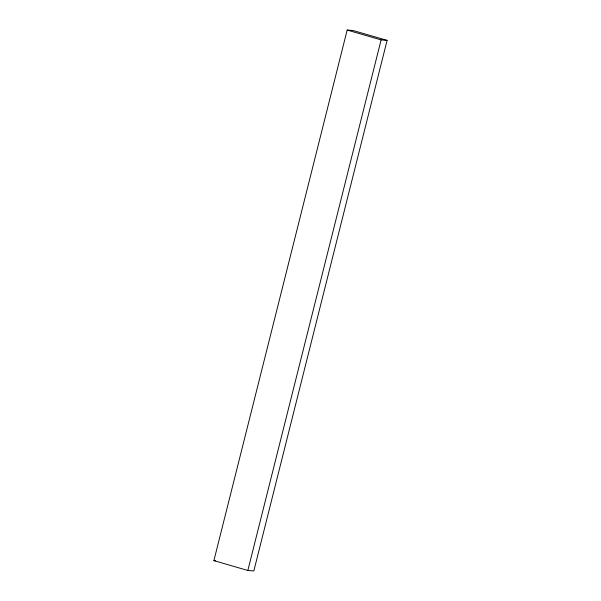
<?xml version="1.0" encoding="UTF-8"?>
<svg xmlns="http://www.w3.org/2000/svg" width="601" height="601" viewBox="0 0 601 601"><rect width="100%" height="100%" fill="white"/><g stroke="black" fill="none" stroke-linecap="round" stroke-linejoin="round"><path stroke-width="0.9" d="M213.896 560.613L347.168 30.05L353.163 30.523L387.104 40.387L253.832 570.95L247.837 570.477L213.896 560.613L215.609 560.748M247.837 570.477L381.109 39.906L387.104 40.387M347.168 30.05L381.109 39.906"/></g></svg>
